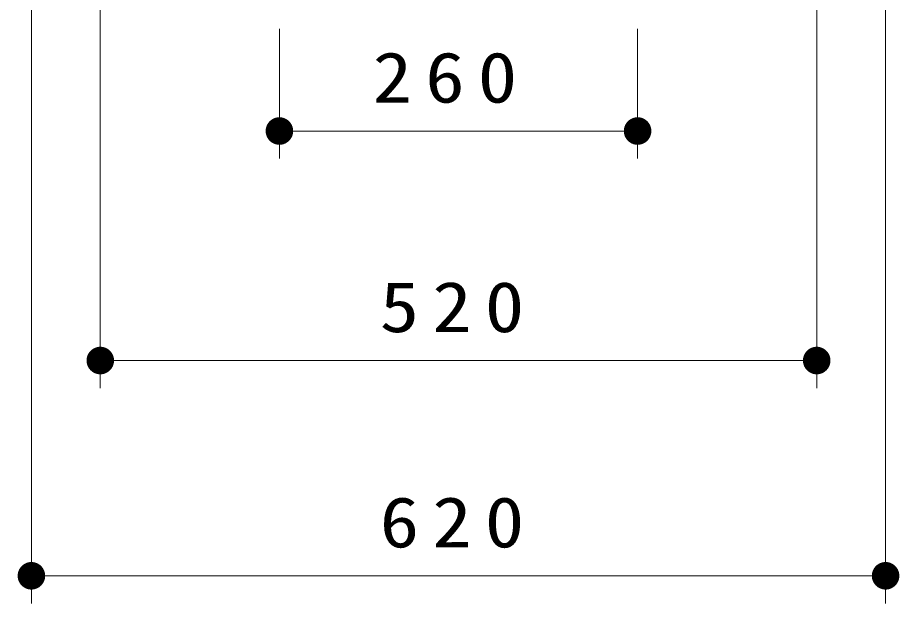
# Model space of a CAD drawing. Units: millimetres on the paper, scale 1:20. Extents: x -385 to 0, y 0 to 267.
# Drawn here: x -148 to -116, y 67.79 to 89.04 of the extents above; entities that cross this region are included whole.
import ezdxf

# ---------------------------------------------------------------- set-up
doc = ezdxf.new("R2010")
doc.units = ezdxf.units.MM
doc.layers.add('LY_1', color=7, linetype='Continuous', lineweight=13)
doc.styles.add('ＭＳ ゴシック', font='')
doc.styles.get('ＭＳ ゴシック').set_extended_font_data('MS Gothic')

# ---------------------------------------------------------------- blocks, each defined once
blk = doc.blocks.new('filled_dot')
at = {"color": 0, "linetype": 'Continuous', "lineweight": -2, "const_width": 1.25}
blk.add_lwpolyline([(-0.625, 0, 1), (0.625, 0, 1)], format="xyb", close=True, dxfattribs=at)

msp = doc.modelspace()

# ---------------------------------------------------------------- linework, layer by layer
at = {"layer": 'LY_1'}
for p, q in [((-145.005, 96.633), (-145.005, 75.6)), ((-119.005, 96.633), (-119.005, 75.6)), ((-147.505, 91.633), (-147.505, 67.791)), ((-116.505, 91.633), (-116.505, 67.791)), ((-138.505, 88.633), (-138.505, 83.926)), ((-138.505, 88.633), (-138.505, 83.926)), ((-125.505, 88.633), (-125.505, 83.926)), ((-125.505, 88.633), (-125.505, 83.926)), ((-125.505, 84.926), (-138.505, 84.926)), ((-125.505, 84.926), (-138.505, 84.926)), ((-119.005, 76.6), (-145.005, 76.6)), ((-116.505, 68.791), (-147.505, 68.791))]:
    msp.add_line(p, q, dxfattribs=at)

# ---------------------------------------------------------------- block references
at = {"layer": 'LY_1', "xscale": 0.4, "yscale": 0.4}
for p in [(-138.505, 84.926), (-138.505, 84.926), (-145.005, 76.6), (-147.505, 68.791)]:
    msp.add_blockref('filled_dot', p, dxfattribs=at)
at = {"layer": 'LY_1', "xscale": 0.4, "yscale": 0.4, "rotation": 180}
for p in [(-125.505, 84.926), (-125.505, 84.926), (-119.005, 76.6), (-116.505, 68.791)]:
    msp.add_blockref('filled_dot', p, dxfattribs=at)

# ---------------------------------------------------------------- texts
at = {"layer": 'LY_1', "char_height": 1.833, "attachment_point": 8, "style": 'ＭＳ ゴシック'}
for s, insert in [('\\T1.33;\\W1.15;260', (-132.261, 85.926)), ('\\T1.33;\\W1.15;260', (-132.261, 85.926)), ('\\T1.33;\\W1.15;520', (-132.005, 77.6)), ('\\T1.33;\\W1.15;620', (-132.005, 69.791))]:
    msp.add_mtext(s, dxfattribs=dict(at, insert=insert))

doc.saveas('drawing.dxf')
